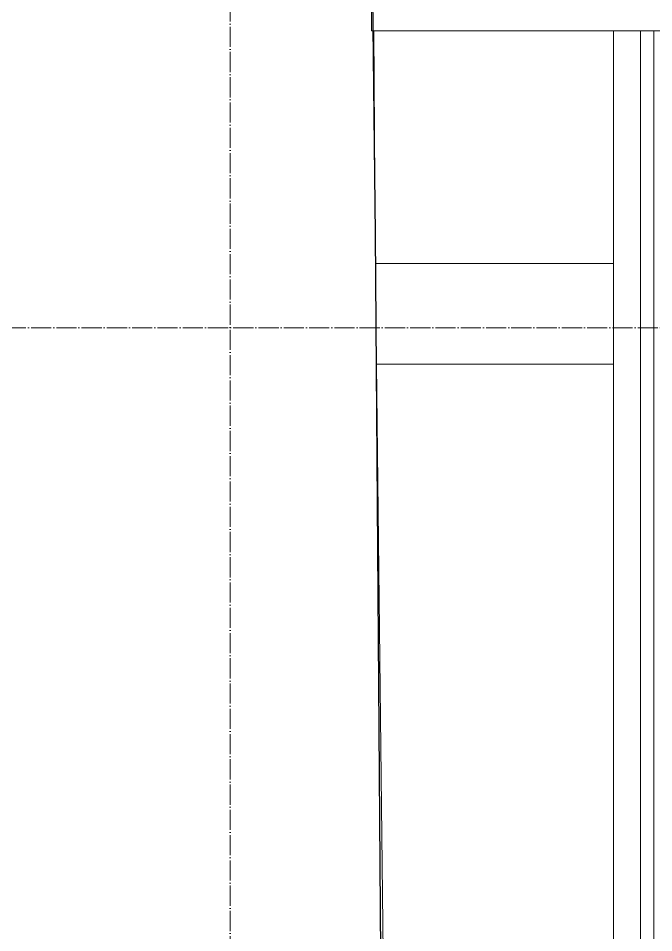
# Model space of a CAD drawing. Header units: millimetres. Extents: x -10051 to 73829, y -4843 to 44223.
# Drawn here: x 41639 to 42270, y 1194 to 2102 of the extents above; entities that cross this region are included whole.
import ezdxf

# ---------------------------------------------------------------- set-up
doc = ezdxf.new("R2010")
doc.units = ezdxf.units.MM
doc.linetypes.add('ADSK_Линия сетки', pattern=[25, 20, -2.5, 0, -2.5])
for name, color, linetype, lineweight in [('Оси', 7, 'Continuous', 9), ('Перекрытие', 7, 'Continuous', 18), ('Перекрытие штриховка', 7, 'Continuous', 18), ('Стены внутренние', 7, 'Continuous', 18), ('Стены несущие', 7, 'Continuous', 30), ('Стены отделка', 7, 'Continuous', 30), ('Стены штриховка', 7, 'Continuous', 9)]:
    doc.layers.add(name, color=color, linetype=linetype, lineweight=lineweight)

msp = doc.modelspace()

# ---------------------------------------------------------------- hatches: boundary and pattern name
at = {"layer": 'Перекрытие штриховка', "lineweight": 9}
h = msp.add_hatch(dxfattribs=at)
h.set_pattern_fill('FP_38', color=256, style=0, pattern_type=2)
h.set_pattern_definition([(45, (0, 0), (-141.4214, 141.4214), []), (135, (0, 0), (-141.4214, -141.4214), [])])
h.paths.add_polyline_path([(41993.676, 1858.974), (41993.706, 1858.974), (41993.611, 1867.634)])
h.paths.add_polyline_path([(38770, 8228.238), (38770, 8248.238), (38662.393, 8248.238), (38662.629, 8228.238), (38734.051, 8228.238)])
h.paths.add_polyline_path([(41476.756, 8758.238), (41476.783, 8758.238), (41476.756, 8769.429)])

# ---------------------------------------------------------------- linework, layer by layer
at = {"layer": 'Оси', "linetype": 'ADSK_Линия сетки'}
for p, q in [((41849.565, -3698.875), (41849.565, 21707.143)), ((-9251.096, 1795), (42920.584, 1795))]:
    msp.add_line(p, q, dxfattribs=at)
at = {"layer": 'Перекрытие'}
for p, q in [((41993.706, 1858.974), (41993.611, 1867.629)), ((42008.911, 483.951), (41994.812, 1758.974))]:
    msp.add_line(p, q, dxfattribs=at)
at = {"layer": 'Стены внутренние'}
for p, q in [((41991.929, 2090), (41993.455, 1888.232)), ((42230, 1858.974), (41993.676, 1858.974)), ((41994.434, 1758.974), (42230, 1758.974))]:
    msp.add_line(p, q, dxfattribs=at)
at = {"layer": 'Стены несущие'}
for p, q in [((41916.756, 8817.913), (41993.383, 1888.232)), ((41993.455, 1888.232), (42004.24, 463.983))]:
    msp.add_line(p, q, dxfattribs=at)
at = {"layer": 'Стены отделка', "lineweight": 9}
for p, q in [((41989.77, 2090), (41989.77, 2227)), ((44015, 2090), (41989.77, 2090)), ((42230, 482.403), (42230, 2090)), ((42270, 2090), (42270, 482.403))]:
    msp.add_line(p, q, dxfattribs=at)
at = {"layer": 'Стены штриховка'}
msp.add_line((42257, 2090), (42257, 482.403), dxfattribs=at)

doc.saveas('drawing.dxf')
